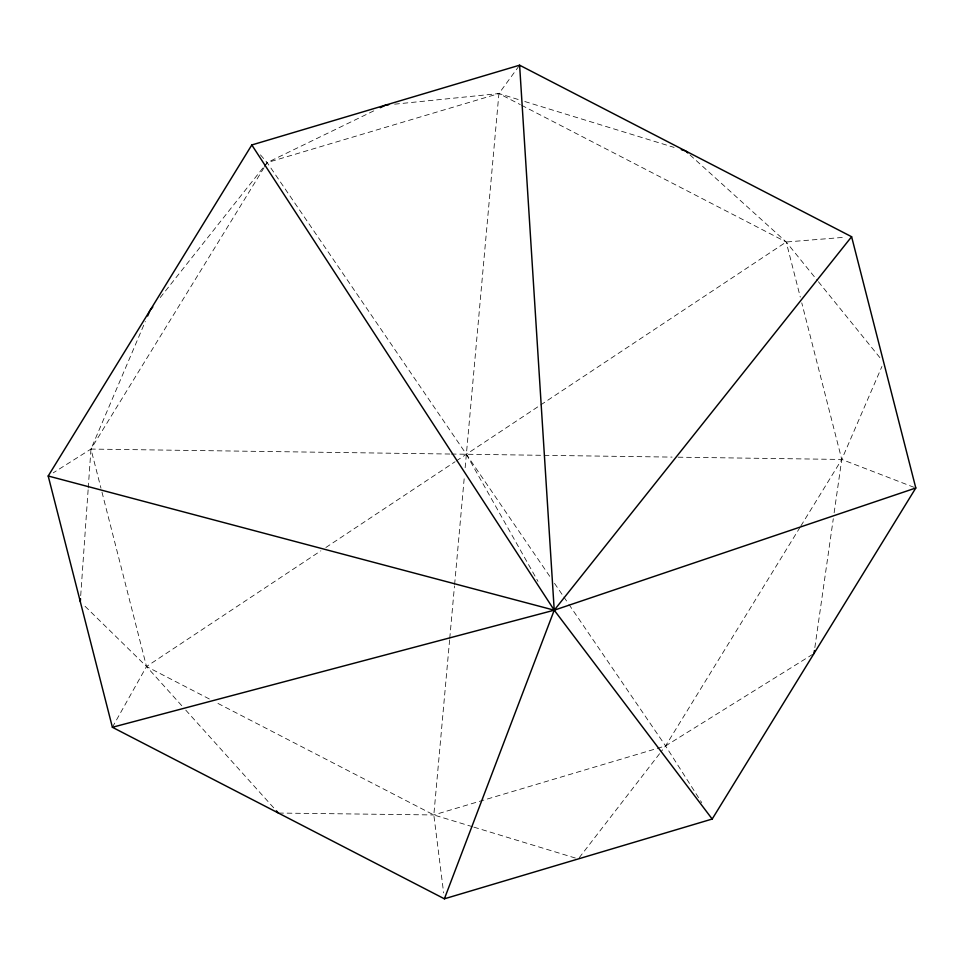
<?xml version="1.0" encoding="UTF-8"?>
<svg xmlns="http://www.w3.org/2000/svg" width="964" height="964" viewBox="0 0 964 964"><rect width="100%" height="100%" fill="white"/><g stroke="black" fill="none" stroke-linecap="round" stroke-linejoin="round"><path stroke-width="0.72" stroke-dasharray="4.82 3.62" d="M80.711 595.656L88.146 489.447M88.242 487.953L90.965 449.067L145.323 321.458M449.622 639.843L433.824 814.954L443.645 892.917M449.754 638.349L454.478 585.967M454.622 584.461L464.347 476.71M465.154 467.721L498.918 93.556L519.608 65.191M814.845 647.591L833.294 518.704M834.137 512.788L841.765 459.454L881.927 366.465M112.39 727.278L146.516 666.522L320.867 550.818M264.016 167.7L90.965 449.067L53.237 472.83M264.799 166.423L267.161 162.591L376.273 109.655M800.084 527.236L665.57 745.931L660.979 751.872M800.867 525.958L841.765 459.454L801.771 302.877M579.207 857.731L660.063 753.065M160.229 297.563L263.449 167.278M264.377 166.109L267.161 162.591L498.918 93.556L519.018 99.738M325.88 547.492L455.08 461.744M456.334 460.913L786.214 242L845.657 237.192M812.724 654.315L665.57 745.931L433.824 814.954L278.391 813.05M394.65 104.172L498.918 93.556L520.295 104.606M449.851 454.032L90.965 449.067L100.967 488.206M451.357 454.044L672.089 457.105M678.09 457.189L841.765 459.454L915.8 488.001M472.444 826.702L433.824 814.954L216.008 702.419M473.866 827.136L575.436 858.056M524.765 101.509L674.113 147.42M521.632 105.293L786.214 242L817.448 280.56M209.321 698.972L146.516 666.522L83.507 604.777M690.031 154.963L786.214 242L800.289 297.081M181.75 705.672L146.516 666.522L101.341 489.652M185.775 710.143L274.366 808.567M260.449 154.867L267.161 162.591L550.287 577.135M818.4 281.729L880.867 358.849M554.529 583.341L563 595.752M563.856 596.993L568.085 603.199M568.941 604.44L665.57 745.931L701.744 802.651M466.371 454.261L537.984 581.364"/><path stroke-width="1.45" d="M80.301 601.644L80.506 598.644M814.002 653.52L814.423 650.555M444.392 898.81L554.228 610.188L851.61 236.722L519.608 65.191L251.809 144.962L48.2 475.999L112.39 727.278L444.392 898.81L712.191 819.039L915.8 488.001L851.61 236.722M147.661 315.963L149.998 310.48L152.794 306.962M380.322 107.691L385.708 105.076L388.685 104.775M915.8 488.001L554.228 610.188L112.39 727.278M48.2 475.999L554.228 610.188L712.191 819.039M681.295 149.637L685.609 150.95L687.814 152.963M276.379 810.808L278.391 813.05M251.809 144.962L554.228 610.188L519.608 65.191"/></g></svg>
